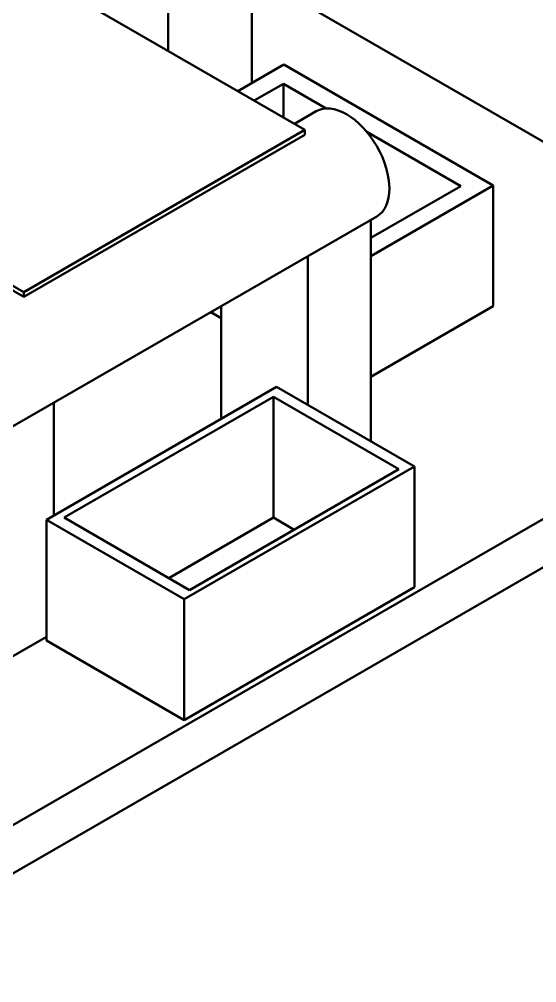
# Model space of a CAD drawing. Header units: millimetres. Extents: x 0 to 420, y 0 to 297.
# Drawn here: x 309.65 to 334.62, y 63.58 to 110.09 of the extents above; entities that cross this region are included whole.
import ezdxf

# ---------------------------------------------------------------- set-up
doc = ezdxf.new("R2010")
doc.units = ezdxf.units.MM
doc.header["$LTSCALE"] = 0.75
doc.layers.add('Visible', color=7, linetype='Continuous', lineweight=50)

msp = doc.modelspace()

# ---------------------------------------------------------------- linework, layer by layer
at = {"layer": 'Visible', "extrusion": (0, 0.816497, 0.57735)}
for p, q in [((320.871, 107.01), (320.871, 143.205)), ((316.83, 108.562), (316.83, 137.373)), ((323.43, 104.752), (301.127, 117.629)), ((350.701, 95.072), (320.871, 112.295)), ((322.417, 107.903), (320.195, 106.62)), ((332.518, 102.071), (322.417, 107.903)), ((320.988, 106.162), (322.401, 106.978)), ((322.401, 106.978), (322.401, 105.346)), ((322.401, 106.978), (324.465, 105.786)), ((323.974, 105.65), (322.924, 105.044)), ((309.866, 96.921), (323.43, 104.752)), ((323.43, 104.519), (323.43, 104.752)), ((326.414, 104.661), (330.953, 102.04)), ((323.43, 104.519), (309.866, 96.687)), ((309.866, 96.687), (299.969, 102.402)), ((300.171, 102.518), (309.866, 96.921)), ((326.61, 98.66), (332.518, 102.071)), ((330.953, 102.04), (326.61, 99.533)), ((332.518, 96.239), (332.518, 102.071)), ((326.905, 100.574), (309.107, 90.298)), ((326.61, 89.721), (326.61, 100.403)), ((323.579, 91.47), (323.579, 98.654)), ((309.866, 96.687), (309.866, 96.921)), ((319.386, 95.656), (318.886, 95.944)), ((319.386, 90.794), (319.386, 96.233)), ((332.518, 96.239), (326.61, 92.828)), ((300.194, 65.912), (350.701, 95.072)), ((350.701, 92.74), (300.194, 63.579)), ((322.069, 92.343), (310.957, 85.927)), ((328.719, 88.503), (322.069, 92.343)), ((311.81, 86.033), (321.912, 91.865)), ((321.912, 91.865), (327.973, 88.366)), ((321.912, 86.033), (321.912, 91.865)), ((311.314, 86.133), (311.314, 91.572)), ((317.607, 82.088), (328.719, 88.503)), ((328.719, 82.671), (328.719, 88.503)), ((327.973, 88.366), (317.871, 82.533)), ((310.957, 80.095), (310.957, 85.927)), ((310.957, 85.927), (317.607, 82.088)), ((317.871, 82.533), (311.81, 86.033)), ((321.912, 86.033), (316.861, 83.117)), ((322.922, 85.449), (321.912, 86.033)), ((328.719, 82.671), (317.607, 76.256)), ((317.607, 76.256), (317.607, 82.088)), ((310.957, 80.281), (308.283, 78.738)), ((317.607, 76.256), (310.957, 80.095))]:
    msp.add_line(p, q, dxfattribs=at)
at = {"layer": 'Visible'}
msp.add_ellipse((325.439, 103.112), major_axis=(-1.465, 2.538), ratio=0.57735, start_param=3.141593, end_param=6.283185, dxfattribs=at)

doc.saveas('drawing.dxf')
